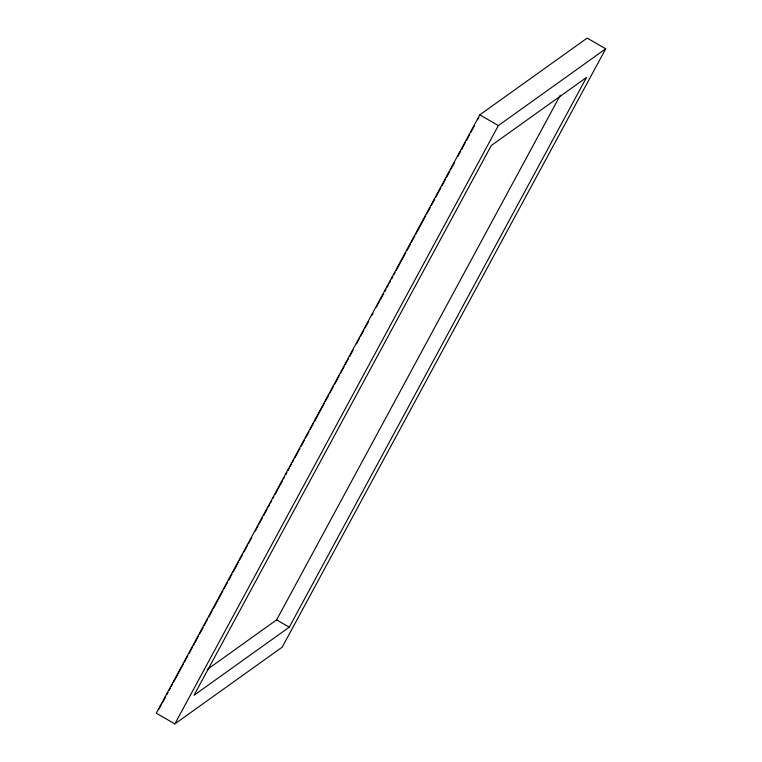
<?xml version="1.0" encoding="UTF-8"?>
<svg xmlns="http://www.w3.org/2000/svg" width="762" height="762" viewBox="0 0 762 762"><rect width="100%" height="100%" fill="white"/><g stroke="black" fill="none" stroke-linecap="round" stroke-linejoin="round"><path stroke-width="1.14" d="M479.793 114.852L156.277 713.194L174.85 723.9L282.207 647.148L605.723 48.806L587.15 38.1L479.793 114.852L498.367 125.559L605.723 48.806M158.925 709.241L161.192 705.05M162.325 702.955L165.716 696.678M166.849 694.582L167.983 692.487M169.116 690.391L170.25 688.296M171.383 686.2L172.517 684.114M173.65 682.019L183.271 664.216M184.404 662.121L187.804 655.834M188.928 653.739L192.329 647.462M193.462 645.366L198.558 635.946M199.692 633.851L203.083 627.564M204.216 625.469L207.616 619.192M208.75 617.096L212.15 610.81M213.274 608.714L222.904 590.912M224.038 588.816L227.438 582.539M228.562 580.444L231.962 574.157M233.096 572.062L238.192 562.642M239.325 560.546L242.716 554.269M243.85 552.174L247.25 545.887M248.383 543.792L251.784 537.515M255.175 531.228L258.004 525.99M259.137 523.894L262.538 517.617M263.671 515.522L267.062 509.235M268.195 507.14L269.329 505.054M270.462 502.958L271.596 500.863M272.729 498.767L273.863 496.672M274.996 494.576L282.35 480.965M283.483 478.869L284.617 476.774M285.75 474.678L286.883 472.592M288.017 470.497L289.15 468.401M290.284 466.306L291.408 464.21M292.541 462.115L293.675 460.019M294.808 457.924L299.904 448.504M301.038 446.408L304.438 440.131M305.572 438.036L308.962 431.749M310.096 429.654L313.496 423.377M314.63 421.281L324.25 403.479M325.384 401.383L328.784 395.097M329.917 393.002L333.308 386.725M334.442 384.629L339.538 375.209M340.671 373.113L344.072 366.827M345.196 364.731L348.596 358.454M349.729 356.359L353.13 350.072M356.521 343.786L359.359 338.557M360.483 336.461L363.884 330.175M365.017 328.079L368.417 321.802M371.808 315.516L372.942 313.42M376.342 307.143L379.171 301.904M380.305 299.809L383.705 293.532M384.829 291.436L385.963 289.341M387.096 287.245L388.229 285.15M389.363 283.054L390.496 280.959M391.63 278.863L392.763 276.777M393.887 274.682L395.021 272.586M396.154 270.491L405.784 252.689M406.918 250.593L410.308 244.316M411.442 242.221L414.842 235.934M415.976 233.839L425.596 216.037M426.73 213.941L430.13 207.664M431.263 205.569L434.654 199.282M435.788 197.187L440.884 187.766M442.017 185.671L445.418 179.394M446.551 177.298L449.942 171.012M451.075 168.916L454.476 162.639M457.867 156.353L460.705 151.114M461.839 149.019L465.23 142.742M466.363 140.646L469.763 134.36M470.897 132.264L474.288 125.987M477.688 119.701L478.822 117.605M174.85 723.9L498.367 125.559M207.359 669.398L276.625 619.877L560.28 95.269M289.284 627.174L586.53 77.438L491.28 145.532L194.043 695.268L289.284 627.174L276.625 619.877"/></g></svg>
